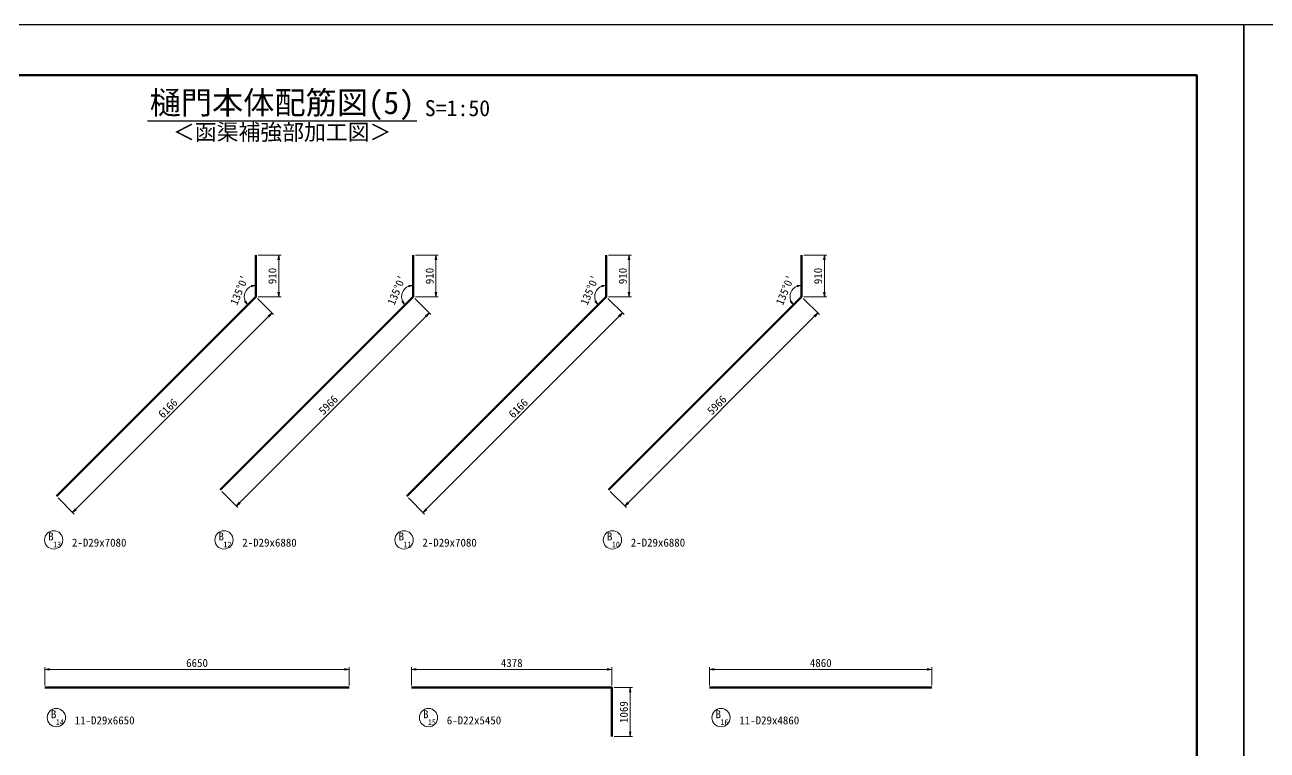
# Model space of a CAD drawing. Header units: millimetres. Extents: x 169470 to 758170, y -17820 to 11880.
# Drawn here: x 353068 to 380232, y -3971 to 11880 of the extents above; entities that cross this region are included whole.
import ezdxf
from ezdxf.enums import TextEntityAlignment as Align

# ---------------------------------------------------------------- set-up
doc = ezdxf.new("R2010")
doc.units = ezdxf.units.MM
doc.header["$LTSCALE"] = 50
doc.header["$PDSIZE"] = 300
doc.layers.get('Defpoints').update_dxf_attribs({"color": 151})
for name, color, linetype, lineweight in [('D-STR-DIM', 7, 'Continuous', 13), ('D-STR-HTXT', 7, 'Continuous', 13), ('D-STR-STR1', 2, 'Continuous', 50), ('D-STR-TXT', 7, 'Continuous', 13), ('D-TTL', 2, 'Continuous', 140), ('D-TTL-LINE', 7, 'Continuous', 25), ('D-TTL-TXT', 7, 'Continuous', 25)]:
    doc.layers.add(name, color=color, linetype=linetype, lineweight=lineweight)
doc.styles.add('MS ゴシック', font='MS Gothic.ttf')
doc.styles.add('YOKO_GOTHIC', font='MS Gothic.ttf')
doc.dimstyles.new('S50', dxfattribs={"dimscale": 50, "dimtxt": 3.5, "dimasz": 2, "dimexe": 1, "dimexo": 1, "dimgap": 1, "dimtad": 1, "dimdec": 0, "dimzin": 1, "dimdsep": 46, "dimtxsty": 'YOKO_GOTHIC', "dimblk": 'OPEN', "dimcen": 0, "dimclrd": 256, "dimclre": 256, "dimclrt": 256, "dimaunit": 1, "dimadec": 3, "dimazin": 0, "dimtfac": 1, "dimtdec": 0, "dimtix": 1, "dimtmove": 2, "dimatfit": 3, "dimldrblk": 'OPEN', "dimfxl": 1, "dimlwd": -1, "dimlwe": -1, "dimarcsym": 2})

# ---------------------------------------------------------------- blocks, each defined once
blk = doc.blocks.new('_Open')
at = {"color": 0, "linetype": 'ByBlock', "lineweight": -2}
for p, q in [((-1, 0.17), (0, 0)), ((-1, -0.17), (0, 0)), ((0, 0), (-1, 0))]:
    blk.add_line(p, q, dxfattribs=at)
blk = doc.blocks.new('*D3409')
at = {"layer": 'D-STR-DIM', "transparency": 16777216}
for p, q in [((370086, 5901), (370440, 5547)), ((370334, 5512), (366257, 1435)), ((365868, 1682), (366221, 1329))]:
    blk.add_line(p, q, dxfattribs=at)
at = {"layer": 'Defpoints', "color": 0, "transparency": 16777216}
for p in [(370051, 5936), (365832, 1718), (366186, 1364)]:
    blk.add_point(p, dxfattribs=at)
at = {"layer": 'D-STR-DIM', "transparency": 16777216, "xscale": 100, "yscale": 100, "zscale": 100}
for p, rotation in [((370405, 5583), 44.99999923238235), ((366186, 1364), 224.9999992323823)]:
    blk.add_blockref('_Open', p, dxfattribs=dict(at, rotation=rotation))
at = {"layer": 'D-STR-DIM', "transparency": 16777216, "insert": (368198, 3571), "char_height": 175, "attachment_point": 5, "rotation": 45, "style": 'YOKO_GOTHIC'}
blk.add_mtext('5966', dxfattribs=at)
blk = doc.blocks.new('*D3410')
at = {"layer": 'D-STR-DIM', "transparency": 16777216}
for p, q in [((370101, 6846), (370601, 6846)), ((370551, 6036), (370551, 6746)), ((370101, 5936), (370601, 5936))]:
    blk.add_line(p, q, dxfattribs=at)
at = {"layer": 'Defpoints', "color": 0, "transparency": 16777216}
for p in [(370051, 6846), (370551, 6846), (370051, 5936)]:
    blk.add_point(p, dxfattribs=at)
at = {"layer": 'D-STR-DIM', "transparency": 16777216, "xscale": 100, "yscale": 100, "zscale": 100}
for p, rotation in [((370551, 6846), 90), ((370551, 5936), 270)]:
    blk.add_blockref('_Open', p, dxfattribs=dict(at, rotation=rotation))
at = {"layer": 'D-STR-DIM', "transparency": 16777216, "insert": (370413, 6391), "char_height": 175, "attachment_point": 5, "rotation": 90, "style": 'YOKO_GOTHIC'}
blk.add_mtext('910', dxfattribs=at)
blk = doc.blocks.new('*D3411')
at = {"layer": 'D-STR-DIM', "transparency": 16777216}
for p, q in [((365816, 5901), (366169, 5547)), ((366063, 5512), (361845, 1294)), ((361456, 1541), (361809, 1187))]:
    blk.add_line(p, q, dxfattribs=at)
at = {"layer": 'Defpoints', "color": 0, "transparency": 16777216}
for p in [(365780, 5936), (361420, 1576), (361774, 1223)]:
    blk.add_point(p, dxfattribs=at)
at = {"layer": 'D-STR-DIM', "transparency": 16777216, "xscale": 100, "yscale": 100, "zscale": 100}
for p, rotation in [((366134, 5583), 44.99999923238219), ((361774, 1223), 224.9999992323822)]:
    blk.add_blockref('_Open', p, dxfattribs=dict(at, rotation=rotation))
at = {"layer": 'D-STR-DIM', "transparency": 16777216, "insert": (363857, 3500), "char_height": 175, "attachment_point": 5, "rotation": 45, "style": 'YOKO_GOTHIC'}
blk.add_mtext('6166', dxfattribs=at)
blk = doc.blocks.new('*D3412')
at = {"layer": 'D-STR-DIM', "transparency": 16777216}
for p, q in [((365830, 6846), (366330, 6846)), ((366280, 6036), (366280, 6746)), ((365830, 5936), (366330, 5936))]:
    blk.add_line(p, q, dxfattribs=at)
at = {"layer": 'Defpoints', "color": 0, "transparency": 16777216}
for p in [(365780, 6846), (366280, 6846), (365780, 5936)]:
    blk.add_point(p, dxfattribs=at)
at = {"layer": 'D-STR-DIM', "transparency": 16777216, "xscale": 100, "yscale": 100, "zscale": 100}
for p, rotation in [((366280, 6846), 90), ((366280, 5936), 270)]:
    blk.add_blockref('_Open', p, dxfattribs=dict(at, rotation=rotation))
at = {"layer": 'D-STR-DIM', "transparency": 16777216, "insert": (366143, 6391), "char_height": 175, "attachment_point": 5, "rotation": 90, "style": 'YOKO_GOTHIC'}
blk.add_mtext('910', dxfattribs=at)
blk = doc.blocks.new('*D3413')
at = {"layer": 'D-STR-DIM', "transparency": 16777216}
for p, q in [((361592, 5901), (361946, 5547)), ((361840, 5512), (357763, 1435)), ((357374, 1682), (357727, 1329))]:
    blk.add_line(p, q, dxfattribs=at)
at = {"layer": 'Defpoints', "color": 0, "transparency": 16777216}
for p in [(361557, 5936), (357339, 1718), (357692, 1364)]:
    blk.add_point(p, dxfattribs=at)
at = {"layer": 'D-STR-DIM', "transparency": 16777216, "xscale": 100, "yscale": 100, "zscale": 100}
for p, rotation in [((361911, 5583), 44.99999923238235), ((357692, 1364), 224.9999992323823)]:
    blk.add_blockref('_Open', p, dxfattribs=dict(at, rotation=rotation))
at = {"layer": 'D-STR-DIM', "transparency": 16777216, "insert": (359704, 3571), "char_height": 175, "attachment_point": 5, "rotation": 45, "style": 'YOKO_GOTHIC'}
blk.add_mtext('5966', dxfattribs=at)
blk = doc.blocks.new('*D3414')
at = {"layer": 'D-STR-DIM', "transparency": 16777216}
for p, q in [((361607, 6846), (362107, 6846)), ((362057, 6036), (362057, 6746)), ((361607, 5936), (362107, 5936))]:
    blk.add_line(p, q, dxfattribs=at)
at = {"layer": 'Defpoints', "color": 0, "transparency": 16777216}
for p in [(361557, 6846), (362057, 6846), (361557, 5936)]:
    blk.add_point(p, dxfattribs=at)
at = {"layer": 'D-STR-DIM', "transparency": 16777216, "xscale": 100, "yscale": 100, "zscale": 100}
for p, rotation in [((362057, 6846), 90), ((362057, 5936), 270)]:
    blk.add_blockref('_Open', p, dxfattribs=dict(at, rotation=rotation))
at = {"layer": 'D-STR-DIM', "transparency": 16777216, "insert": (361920, 6391), "char_height": 175, "attachment_point": 5, "rotation": 90, "style": 'YOKO_GOTHIC'}
blk.add_mtext('910', dxfattribs=at)
blk = doc.blocks.new('*D3415')
at = {"layer": 'D-STR-DIM', "transparency": 16777216}
for p, q in [((358154, 5901), (358508, 5547)), ((358402, 5512), (354183, 1294)), ((353794, 1541), (354148, 1187))]:
    blk.add_line(p, q, dxfattribs=at)
at = {"layer": 'Defpoints', "color": 0, "transparency": 16777216}
for p in [(358119, 5936), (353759, 1576), (354112, 1223)]:
    blk.add_point(p, dxfattribs=at)
at = {"layer": 'D-STR-DIM', "transparency": 16777216, "xscale": 100, "yscale": 100, "zscale": 100}
for p, rotation in [((358472, 5583), 44.99999923238219), ((354112, 1223), 224.9999992323822)]:
    blk.add_blockref('_Open', p, dxfattribs=dict(at, rotation=rotation))
at = {"layer": 'D-STR-DIM', "transparency": 16777216, "insert": (356195, 3500), "char_height": 175, "attachment_point": 5, "rotation": 45, "style": 'YOKO_GOTHIC'}
blk.add_mtext('6166', dxfattribs=at)
blk = doc.blocks.new('*D3416')
at = {"layer": 'D-STR-DIM', "transparency": 16777216}
for p, q in [((358169, 6846), (358669, 6846)), ((358619, 6036), (358619, 6746)), ((358169, 5936), (358669, 5936))]:
    blk.add_line(p, q, dxfattribs=at)
at = {"layer": 'Defpoints', "color": 0, "transparency": 16777216}
for p in [(358119, 6846), (358619, 6846), (358119, 5936)]:
    blk.add_point(p, dxfattribs=at)
at = {"layer": 'D-STR-DIM', "transparency": 16777216, "xscale": 100, "yscale": 100, "zscale": 100}
for p, rotation in [((358619, 6846), 90), ((358619, 5936), 270)]:
    blk.add_blockref('_Open', p, dxfattribs=dict(at, rotation=rotation))
at = {"layer": 'D-STR-DIM', "transparency": 16777216, "insert": (358481, 6391), "char_height": 175, "attachment_point": 5, "rotation": 90, "style": 'YOKO_GOTHIC'}
blk.add_mtext('910', dxfattribs=at)
blk = doc.blocks.new('*D3510')
at = {"layer": 'D-STR-DIM', "transparency": 16777216}
for p, q in [((353508, -2555), (353508, -2155)), ((360158, -2555), (360158, -2155)), ((353608, -2205), (360058, -2205))]:
    blk.add_line(p, q, dxfattribs=at)
at = {"layer": 'Defpoints', "color": 0, "transparency": 16777216}
for p in [(360158, -2205), (353508, -2605), (360158, -2605)]:
    blk.add_point(p, dxfattribs=at)
at = {"layer": 'D-STR-DIM', "transparency": 16777216, "xscale": 100, "yscale": 100, "zscale": 100, "rotation": 180}
blk.add_blockref('_Open', (353508, -2205), dxfattribs=at)
at = {"layer": 'D-STR-DIM', "transparency": 16777216, "xscale": 100, "yscale": 100, "zscale": 100}
blk.add_blockref('_Open', (360158, -2205), dxfattribs=at)
at = {"layer": 'D-STR-DIM', "transparency": 16777216, "insert": (356833, -2067), "char_height": 175, "attachment_point": 5, "style": 'YOKO_GOTHIC'}
blk.add_mtext('6650', dxfattribs=at)
blk = doc.blocks.new('*D3511')
at = {"layer": 'D-STR-DIM', "transparency": 16777216}
for p, q in [((361525, -2555), (361525, -2155)), ((365903, -2555), (365903, -2155)), ((361625, -2205), (365803, -2205))]:
    blk.add_line(p, q, dxfattribs=at)
at = {"layer": 'Defpoints', "color": 0, "transparency": 16777216}
for p in [(365903, -2205), (361525, -2605), (365903, -2605)]:
    blk.add_point(p, dxfattribs=at)
at = {"layer": 'D-STR-DIM', "transparency": 16777216, "xscale": 100, "yscale": 100, "zscale": 100, "rotation": 180}
blk.add_blockref('_Open', (361525, -2205), dxfattribs=at)
at = {"layer": 'D-STR-DIM', "transparency": 16777216, "xscale": 100, "yscale": 100, "zscale": 100}
blk.add_blockref('_Open', (365903, -2205), dxfattribs=at)
at = {"layer": 'D-STR-DIM', "transparency": 16777216, "insert": (363714, -2067), "char_height": 175, "attachment_point": 5, "style": 'YOKO_GOTHIC'}
blk.add_mtext('4378', dxfattribs=at)
blk = doc.blocks.new('*D3512')
at = {"layer": 'D-STR-DIM', "transparency": 16777216}
for p, q in [((365953, -2605), (366353, -2605)), ((366303, -2705), (366303, -3574)), ((365953, -3674), (366353, -3674))]:
    blk.add_line(p, q, dxfattribs=at)
at = {"layer": 'Defpoints', "color": 0, "transparency": 16777216}
for p in [(365903, -2605), (365903, -3674), (366303, -3674)]:
    blk.add_point(p, dxfattribs=at)
at = {"layer": 'D-STR-DIM', "transparency": 16777216, "xscale": 100, "yscale": 100, "zscale": 100}
for p, rotation in [((366303, -2605), 90), ((366303, -3674), 270)]:
    blk.add_blockref('_Open', p, dxfattribs=dict(at, rotation=rotation))
at = {"layer": 'D-STR-DIM', "transparency": 16777216, "insert": (366166, -3139), "char_height": 175, "attachment_point": 5, "rotation": 90, "style": 'YOKO_GOTHIC'}
blk.add_mtext('1069', dxfattribs=at)
blk = doc.blocks.new('*D3513')
at = {"layer": 'D-STR-DIM', "transparency": 16777216}
for p, q in [((368041, -2555), (368041, -2155)), ((372901, -2555), (372901, -2155)), ((368141, -2205), (372801, -2205))]:
    blk.add_line(p, q, dxfattribs=at)
at = {"layer": 'Defpoints', "color": 0, "transparency": 16777216}
for p in [(372901, -2205), (368041, -2605), (372901, -2605)]:
    blk.add_point(p, dxfattribs=at)
at = {"layer": 'D-STR-DIM', "transparency": 16777216, "xscale": 100, "yscale": 100, "zscale": 100, "rotation": 180}
blk.add_blockref('_Open', (368041, -2205), dxfattribs=at)
at = {"layer": 'D-STR-DIM', "transparency": 16777216, "xscale": 100, "yscale": 100, "zscale": 100}
blk.add_blockref('_Open', (372901, -2205), dxfattribs=at)
at = {"layer": 'D-STR-DIM', "transparency": 16777216, "insert": (370471, -2067), "char_height": 175, "attachment_point": 5, "style": 'YOKO_GOTHIC'}
blk.add_mtext('4860', dxfattribs=at)
blk = doc.blocks.new('*D3858')
at = {"layer": 'D-STR-DIM', "transparency": 16777216}
blk.add_arc((358119, 5936), 252, 112.9289, 202.0711, dxfattribs=at)
at = {"layer": 'Defpoints', "color": 0, "transparency": 16777216}
for p in [(358119, 6846), (357941, 6114), (358119, 5936), (358119, 5936), (353759, 1576)]:
    blk.add_point(p, dxfattribs=at)
at = {"layer": 'D-STR-DIM', "transparency": 16777216, "xscale": 100, "yscale": 100, "zscale": 100}
for p, rotation in [((358119, 6188), 11.46442836945649), ((357941, 5759), 303.5355708629234)]:
    blk.add_blockref('_Open', p, dxfattribs=dict(at, rotation=rotation))
at = {"layer": 'D-STR-DIM', "transparency": 16777216, "insert": (357759, 6085), "char_height": 175, "attachment_point": 5, "rotation": 67.5, "style": 'YOKO_GOTHIC'}
blk.add_mtext("135°0'", dxfattribs=at)
blk = doc.blocks.new('*D3859')
at = {"layer": 'D-STR-DIM', "transparency": 16777216}
blk.add_arc((361557, 5936), 252, 112.9289, 202.0711, dxfattribs=at)
at = {"layer": 'Defpoints', "color": 0, "transparency": 16777216}
for p in [(361557, 6846), (361379, 6114), (361557, 5936), (361557, 5936), (357339, 1718)]:
    blk.add_point(p, dxfattribs=at)
at = {"layer": 'D-STR-DIM', "transparency": 16777216, "xscale": 100, "yscale": 100, "zscale": 100}
for p, rotation in [((361557, 6188), 11.46442836945444), ((361379, 5759), 303.535570862928)]:
    blk.add_blockref('_Open', p, dxfattribs=dict(at, rotation=rotation))
at = {"layer": 'D-STR-DIM', "transparency": 16777216, "insert": (361198, 6085), "char_height": 175, "attachment_point": 5, "rotation": 67.5, "style": 'YOKO_GOTHIC'}
blk.add_mtext("135°0'", dxfattribs=at)
blk = doc.blocks.new('*D3860')
at = {"layer": 'D-STR-DIM', "transparency": 16777216}
blk.add_arc((365780, 5936), 252, 112.9289, 202.0711, dxfattribs=at)
at = {"layer": 'Defpoints', "color": 0, "transparency": 16777216}
for p in [(365780, 6846), (365602, 6114), (365780, 5936), (365780, 5936), (361420, 1576)]:
    blk.add_point(p, dxfattribs=at)
at = {"layer": 'D-STR-DIM', "transparency": 16777216, "xscale": 100, "yscale": 100, "zscale": 100}
for p, rotation in [((365780, 6188), 11.46442836944956), ((365602, 5759), 303.5355708629298)]:
    blk.add_blockref('_Open', p, dxfattribs=dict(at, rotation=rotation))
at = {"layer": 'D-STR-DIM', "transparency": 16777216, "insert": (365421, 6085), "char_height": 175, "attachment_point": 5, "rotation": 67.5, "style": 'YOKO_GOTHIC'}
blk.add_mtext("135°0'", dxfattribs=at)
blk = doc.blocks.new('*D3861')
at = {"layer": 'D-STR-DIM', "transparency": 16777216}
blk.add_arc((370051, 5936), 252, 112.9289, 202.0711, dxfattribs=at)
at = {"layer": 'Defpoints', "color": 0, "transparency": 16777216}
for p in [(370051, 6846), (369873, 6114), (370051, 5936), (370051, 5936), (365832, 1718)]:
    blk.add_point(p, dxfattribs=at)
at = {"layer": 'D-STR-DIM', "transparency": 16777216, "xscale": 100, "yscale": 100, "zscale": 100}
for p, rotation in [((370051, 6188), 11.46442836945547), ((369873, 5759), 303.5355708629269)]:
    blk.add_blockref('_Open', p, dxfattribs=dict(at, rotation=rotation))
at = {"layer": 'D-STR-DIM', "transparency": 16777216, "insert": (369692, 6085), "char_height": 175, "attachment_point": 5, "rotation": 67.5, "style": 'YOKO_GOTHIC'}
blk.add_mtext("135°0'", dxfattribs=at)

msp = doc.modelspace()

# ---------------------------------------------------------------- linework, layer by layer
at = {"layer": 'D-STR-HTXT'}
for centre in [(353698.43, 624.24), (357422, 624.24), (361359.9, 624.24), (365915.83, 624.24)]:
    msp.add_circle(centre, 200, dxfattribs=at)
at = {"layer": 'D-STR-HTXT', "color": 6}
msp.add_circle((353757.68, -3260.04), 200, dxfattribs=at)
at = {"layer": 'D-STR-HTXT', "color": 1}
for centre in [(361893.8, -3260.04), (368290.55, -3260.04)]:
    msp.add_circle(centre, 200, dxfattribs=at)
at = {"layer": 'D-STR-STR1'}
for points in [[(353758.79, 1576.37), (358118.81, 5936.39), (358118.81, 6846.39)], [(357338.54, 1717.79), (361557.14, 5936.39), (361557.14, 6846.39)], [(361420.25, 1576.37), (365780.27, 5936.39), (365780.27, 6846.39)], [(365832.37, 1717.79), (370050.97, 5936.39), (370050.97, 6846.39)], [(353507.81, -2604.83), (360158.1, -2604.83)], [(361525.07, -2604.83), (365903.07, -2604.83), (365903.07, -3673.83)], [(368040.68, -2604.83), (372900.68, -2604.83)]]:
    msp.add_lwpolyline(points, dxfattribs=at)
at = {"layer": 'D-TTL'}
msp.add_lwpolyline([(338694.53, 10780), (338694.53, -16720), (378694.53, -16720), (378694.53, 10780)], close=True, dxfattribs=at)
at = {"layer": 'D-TTL-LINE'}
msp.add_line((355752.66, 9780), (361636.4, 9780), dxfattribs=at)
at = {"layer": 'Defpoints', "color": 1}
for points in [[(337669.53, 11880), (337669.53, -17820), (379719.53, -17820), (379719.53, 11880)], [(379719.53, 11880), (379719.53, -17820), (421769.53, -17820), (421769.53, 11880)]]:
    msp.add_lwpolyline(points, close=True, dxfattribs=at)

# ---------------------------------------------------------------- texts
at = {"layer": 'D-STR-TXT', "style": 'MS ゴシック'}
msp.add_text('＜函渠補強部加工図＞', height=350, dxfattribs=at).set_placement((358694.53, 9255.82), align=Align.BOTTOM_CENTER)
at = {"layer": 'D-STR-TXT', "style": 'YOKO_GOTHIC'}
for s, height, p in [('B ', 175, (353698.43, 699.24)), ('13', 125, (353773.43, 524.24)), ('B ', 175, (357422, 699.24)), ('12', 125, (357497, 524.24)), ('B ', 175, (361359.9, 699.24)), ('11', 125, (361434.9, 524.24)), ('B ', 175, (365915.83, 699.24)), ('10', 125, (365990.83, 524.24))]:
    msp.add_text(s, height=height, dxfattribs=at).set_placement(p, align=Align.MIDDLE_CENTER)
for s, p in [('2-D29x7080', (354098.43, 424.24)), ('2-D29x6880', (357822, 424.24)), ('2-D29x7080', (361759.9, 424.24)), ('2-D29x6880', (366315.83, 424.24))]:
    msp.add_text(s, height=175, dxfattribs=at).set_placement(p, align=Align.BOTTOM_LEFT)
at = {"layer": 'D-STR-TXT', "color": 6, "style": 'YOKO_GOTHIC'}
for s, height, p in [('B ', 175, (353757.68, -3185.04)), ('14', 125, (353832.68, -3360.04))]:
    msp.add_text(s, height=height, dxfattribs=at).set_placement(p, align=Align.MIDDLE_CENTER)
msp.add_text('11-D29x6650', height=175, dxfattribs=at).set_placement((354157.68, -3460.04), align=Align.BOTTOM_LEFT)
at = {"layer": 'D-STR-TXT', "color": 1, "style": 'YOKO_GOTHIC'}
for s, height, p in [('B ', 175, (361893.8, -3185.04)), ('B ', 175, (368290.55, -3185.04)), ('15', 125, (361968.8, -3360.04)), ('16', 125, (368365.55, -3360.04))]:
    msp.add_text(s, height=height, dxfattribs=at).set_placement(p, align=Align.MIDDLE_CENTER)
for s, p in [('6-D22x5450', (362293.8, -3460.04)), ('11-D29x4860', (368690.55, -3460.04))]:
    msp.add_text(s, height=175, dxfattribs=at).set_placement(p, align=Align.BOTTOM_LEFT)
at = {"layer": 'D-TTL-TXT', "style": 'MS ゴシック'}
for s, height, p in [('樋門本体配筋図(5)', 500, (358694.53, 9780)), ('S=1:50', 350, (362527.83, 9780))]:
    msp.add_text(s, height=height, dxfattribs=at).set_placement(p, align=Align.BOTTOM_CENTER)

# ---------------------------------------------------------------- dimensions: what is measured, and where the dimension line sits
at = {"layer": 'D-STR-DIM'}
for base, line1, line2, picture, middle in [((357940.93, 6114.27), ((358118.81, 5936.39), (358118.81, 6846.39)), ((353758.79, 1576.37), (358118.81, 5936.39)), '*D3858', (357759.36, 6085.28)), ((361379.26, 6114.27), ((361557.14, 5936.39), (361557.14, 6846.39)), ((357338.54, 1717.79), (361557.14, 5936.39)), '*D3859', (361197.69, 6085.28)), ((365602.39, 6114.27), ((365780.27, 5936.39), (365780.27, 6846.39)), ((361420.25, 1576.37), (365780.27, 5936.39)), '*D3860', (365420.83, 6085.28)), ((369873.09, 6114.27), ((370050.97, 5936.39), (370050.97, 6846.39)), ((365832.37, 1717.79), (370050.97, 5936.39)), '*D3861', (369691.53, 6085.28))]:
    dim = msp.add_angular_dim_2l(base=base, line1=line1, line2=line2, dimstyle='S50', override={"dimadec": 1}, dxfattribs=at)
    dim.commit()
    dim.dimension.update_dxf_attribs({"geometry": picture, "text_midpoint": middle})
for p1, p2, distance, picture, middle in [((358118.81, 5936.39), (358118.81, 6846.39), -500, '*D3416', (358481.31, 6391.39)), ((361557.14, 5936.39), (361557.14, 6846.39), -500, '*D3414', (361919.64, 6391.39)), ((365780.27, 5936.39), (365780.27, 6846.39), -500, '*D3412', (366142.77, 6391.39)), ((370050.97, 5936.39), (370050.97, 6846.39), -500, '*D3410', (370413.47, 6391.39)), ((358118.81, 5936.39), (353758.79, 1576.37), 500, '*D3415', (356195.12, 3500.05)), ((361557.14, 5936.39), (357338.54, 1717.79), 500, '*D3413', (359704.16, 3570.76)), ((365780.27, 5936.39), (361420.25, 1576.37), 500, '*D3411', (363856.59, 3500.05)), ((370050.97, 5936.39), (365832.37, 1717.79), 500, '*D3409', (368198, 3570.76))]:
    dim = msp.add_aligned_dim(p1=p1, p2=p2, distance=distance, dimstyle='S50', dxfattribs=at)
    dim.commit()
    dim.dimension.update_dxf_attribs({"geometry": picture, "text_midpoint": middle})
for base, p1, p2, picture, middle in [((360158.1, -2204.83), (353507.81, -2604.83), (360158.1, -2604.83), '*D3510', (356832.96, -2067.33)), ((365903.07, -2204.83), (361525.07, -2604.83), (365903.07, -2604.83), '*D3511', (363714.07, -2067.33)), ((372900.68, -2204.83), (368040.68, -2604.83), (372900.68, -2604.83), '*D3513', (370470.68, -2067.33))]:
    dim = msp.add_linear_dim(base=base, p1=p1, p2=p2, dimstyle='S50', dxfattribs=at)
    dim.commit()
    dim.dimension.update_dxf_attribs({"geometry": picture, "text_midpoint": middle})
dim = msp.add_linear_dim(base=(366303.07, -3673.83), p1=(365903.07, -2604.83), p2=(365903.07, -3673.83), angle=90, dimstyle='S50', dxfattribs=at)
dim.commit()
dim.dimension.update_dxf_attribs({"geometry": '*D3512', "text_midpoint": (366165.57, -3139.33)})

doc.saveas('drawing.dxf')
